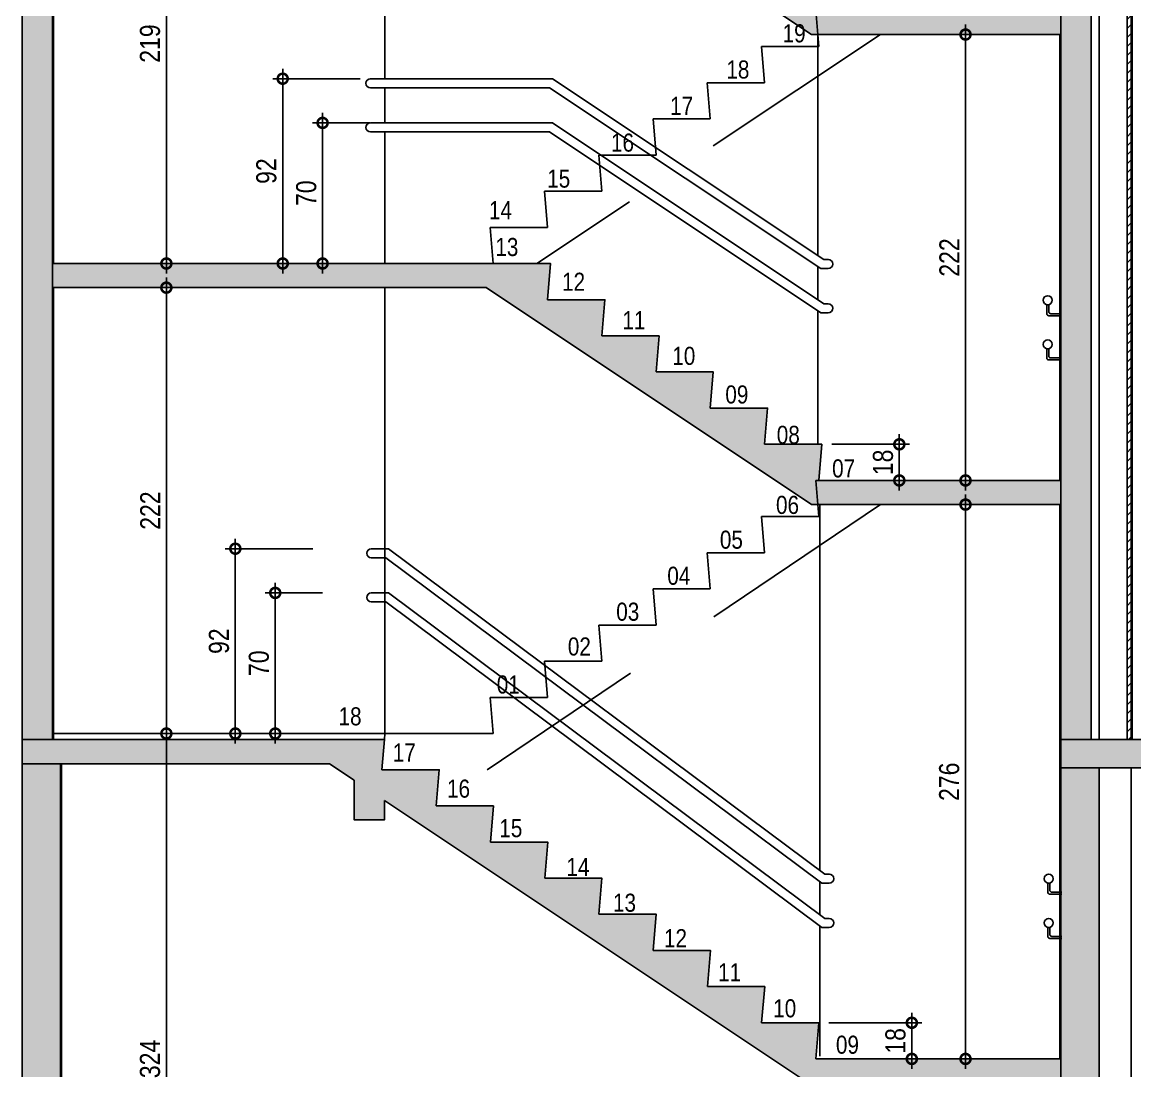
# Model space of a CAD drawing. Header units: metres. Extents: x -9138 to -7768, y 20 to 184.
# Drawn here: x -9022.01 to -9016.48, y 32.69 to 37.91 of the extents above; entities that cross this region are included whole.
import ezdxf
from ezdxf.enums import TextEntityAlignment as Align

# ---------------------------------------------------------------- set-up
doc = ezdxf.new("R2010")
doc.units = ezdxf.units.M
doc.linetypes.add('CTE ELEV$0$DASHEDX2', pattern=[1.5, 1, -0.5])
for name, color, linetype in [('ARQ-DIM EMBASAM', 2, 'Continuous'), ('CTE ELEV$0$ARQ-ALV ACAB', 4, 'Continuous'), ('CTE ELEV$0$ARQ-ALV OSSO', 5, 'Continuous'), ('CTE ELEV$0$ARQ-AUX1', 1, 'Continuous'), ('CTE ELEV$0$ARQ-CAX', 1, 'Continuous'), ('CTE ELEV$0$ARQ-DIM', 2, 'Continuous'), ('CTE ELEV$0$ARQ-ENCH', 1, 'Continuous'), ('CTE ELEV$0$ARQ-EST', 2, 'Continuous'), ('CTE ELEV$0$ARQ-PRJ', 7, 'CTE ELEV$0$DASHEDX2'), ('CTE ELEV$0$ARQ-TXT', 2, 'Continuous'), ('CTE ELEV$0$ES-CORTE', 2, 'Continuous')]:
    doc.layers.add(name, color=color, linetype=linetype)
doc.styles.add('CTE ELEV$0$Adesa', font='ARIALN.TTF')
doc.styles.add('CTE ELEV$0$M50', font='ARIALN.TTF', dxfattribs={"height": 0.15})
doc.dimstyles.new('CTE ELEV$0$ADESA 1-0050', dxfattribs={"dimtxt": 0.1, "dimasz": 0.1, "dimexe": 0.05, "dimexo": 0.05, "dimgap": 0.03, "dimtad": 1, "dimdec": 1, "dimlfac": 100, "dimzin": 12, "dimtxsty": 'CTE ELEV$0$Adesa', "dimblk": 'CTE ELEV$0$_DotSmall', "dimcen": 1, "dimdle": 0.05, "dimclrd": 1, "dimclre": 1, "dimclrt": 256, "dimazin": 3, "dimtm": 1e-09, "dimtfac": 1, "dimtdec": 1, "dimtmove": 1, "dimatfit": 0, "dimldrblk": 'CTE ELEV$0$_DotSmall', "dimfxl": 0.8, "dimtvp": 2, "dimtolj": 1, "dimtzin": 0, "dimarcsym": 0})
pattern_1 = [(45, (5.830443, 0), (-0.02245064, 0.02245064), [])]

# ---------------------------------------------------------------- blocks, each defined once
blk = doc.blocks.new('CTE ELEV$0$CT AA 4 ANDAR')
h = blk.add_hatch(color=8)
h.dxf.hatch_style = 1
h.paths.add_polyline_path([(5.1647, 4.18), (4.9747, 4.18), (4.9747, 0.54), (5.1647, 0.54)])
at = {"layer": 'CTE ELEV$0$ARQ-DIM'}
h = blk.add_hatch(color=8, dxfattribs=at)
h.dxf.hatch_style = 1
h.paths.add_polyline_path([(1.6075, 4.0174), (1.4575, 4.1174), (1.4575, 3.92), (1.6075, 3.92)], flags=17)
h.paths.add_polyline_path([(3.755, 2.73), (3.5386, 2.73), (3.7186, 2.61), (3.755, 2.61)])
h.paths.add_polyline_path([(4.9747, 2.73), (3.755, 2.73), (3.755, 2.61), (4.9747, 2.61)])
h.paths.add_polyline_path([(1.6075, 4.32), (1.2981, 4.32), (-0.1953, 4.32), (-0.1953, 4.2), (1.3336, 4.2), (1.3786, 4.17), (1.595, 4.17)])
h.paths.add_polyline_path([(1.88, 4.17), (1.3786, 4.17), (3.5386, 2.73), (3.755, 2.73), (3.77, 2.91), (3.485, 2.91), (3.5, 3.09), (3.215, 3.09), (3.23, 3.27), (2.945, 3.27), (2.96, 3.45), (2.675, 3.45), (2.69, 3.63), (2.405, 3.63), (2.42, 3.81), (2.135, 3.81), (2.15, 3.99), (1.865, 3.99)])
h.paths.add_polyline_path([(3.5764, 2.5472), (3.737, 2.5472), (3.737, 2.6851), (3.5764, 2.6851)], flags=9)
h = blk.add_hatch(color=8, dxfattribs=at)
h.dxf.hatch_style = 1
h.paths.add_polyline_path([(10.0092, 4.18), (9.8193, 4.18), (9.8193, 3.72), (10.0092, 3.72)], flags=17)
h.paths.add_polyline_path([(15.3793, 4.12), (17.438, 4.12), (17.438, 4.18), (20.6393, 4.18), (26.1646, 4.18), (26.1894, 4.18), (26.1894, 0.54), (26.3793, 0.54), (26.3793, 4.32), (17.2979, 4.32), (17.2979, 4.26), (15.4545, 4.26), (15.4545, 4.32), (4.9747, 4.32), (4.9747, 4.18), (15.1893, 4.18), (15.1893, 3.72), (15.3793, 3.72)])
h = blk.add_hatch(color=8, dxfattribs=at)
h.dxf.hatch_style = 1
h.paths.add_polyline_path([(-0.0053, 4.2), (-0.1953, 4.2), (-0.1953, 0.54), (-0.1953, -2.34), (-0.0053, -2.34), (-0.0053, 1.08)])
at = {"layer": 'CTE ELEV$0$ARQ-ALV ACAB'}
for p, q in [((4.9697, 2.73, 0), (4.9697, 4.32, 0)), ((-0.0003, 1.0591, 0), (-0.0003, 4.2, 0))]:
    blk.add_line(p, q, dxfattribs=at)
at = {"layer": 'CTE ELEV$0$ARQ-ALV ACAB', "elevation": -0.0001}
blk.add_lwpolyline([(1.6075, 4.32), (1.61, 4.35), (1.5945, 4.35)], dxfattribs=at)
at = {"layer": 'CTE ELEV$0$ARQ-AUX1'}
for p, q in [((3.7748, 5.49, -0.0002), (3.7748, 3.6679, 0)), ((1.628, 5.27, -0.0001), (1.5406, 5.27, -0.0001)), ((3.7987, 3.65, 0), (1.628, 5.27, -0.0001)), ((1.6144, 5.225, -0.0001), (1.542, 5.225, -0.0001)), ((3.7851, 3.605, 0), (1.6144, 5.225, -0.0001)), ((1.628, 5.05, -0.0001), (1.542, 5.05, -0.0001)), ((3.7987, 3.43, 0), (1.628, 5.05, -0.0001)), ((1.6144, 5.005, -0.0001), (1.542, 5.005, -0.0001)), ((3.7851, 3.385, 0), (1.6144, 5.005, -0.0001)), ((5.3241, 0.54, 0), (5.3245, 4.18, 0)), ((3.7748, 3.6119, 0), (3.7748, 3.446, 0)), ((3.7851, 3.605, 0), (3.8212, 3.605, 0)), ((3.7987, 3.65, 0), (3.8227, 3.65, 0)), ((3.7748, 3.3927, 0), (3.7748, 2.7431, 0)), ((3.7851, 3.385, 0), (3.8212, 3.385, 0)), ((3.7987, 3.43, 0), (3.8212, 3.43, 0))]:
    blk.add_line(p, q, dxfattribs=at)
at = {"layer": 'CTE ELEV$0$ARQ-AUX1', "elevation": 0}
for points in [[(4.9092, 3.605), (4.9092, 3.56, 0.414214), (4.9192, 3.55), (4.9797, 3.55)], [(4.9192, 3.605), (4.9192, 3.57, 0.414214), (4.9292, 3.56), (4.9797, 3.56)], [(4.9092, 3.385), (4.9092, 3.34, 0.414214), (4.9192, 3.33), (4.9797, 3.33)], [(4.9192, 3.385), (4.9192, 3.35, 0.414214), (4.9292, 3.34), (4.9797, 3.34)]]:
    blk.add_lwpolyline(points, format="xyb", dxfattribs=at)
at = {"layer": 'CTE ELEV$0$ARQ-AUX1'}
for centre in [(4.9142, 3.6275, 0), (4.9142, 3.4075, 0)]:
    blk.add_circle(centre, 0.0225, dxfattribs=at)
for centre, start, end in [((1.542, 5.2475, -0.0001), 90, 270), ((1.542, 5.0275, -0.0001), 90, 270), ((3.8212, 3.6275, 0), 270, 90), ((3.8212, 3.4075, 0), 270, 90)]:
    blk.add_arc(centre, 0.0225, start, end, dxfattribs=at)
at = {"layer": 'CTE ELEV$0$ARQ-DIM'}
for points in [[(1.4575, 4.1174), (1.3336, 4.2)], [(3.7186, 2.61), (1.6075, 4.0174)]]:
    blk.add_lwpolyline(points, dxfattribs=at)
at = {"layer": 'CTE ELEV$0$ARQ-DIM', "elevation": 0}
blk.add_lwpolyline([(1.4575, 4.1174), (1.4575, 3.92), (1.6075, 3.92), (1.6075, 4.0174)], dxfattribs=at)
at = {"layer": 'CTE ELEV$0$ARQ-EST', "elevation": 0}
for points in [[(1.6075, 4.32), (1.2981, 4.32)], [(1.595, 4.17), (1.6075, 4.32)], [(1.865, 3.99), (1.88, 4.17), (1.595, 4.17)], [(2.135, 3.81), (2.15, 3.99), (1.865, 3.99)], [(2.405, 3.63), (2.42, 3.81), (2.135, 3.81)], [(2.675, 3.45), (2.69, 3.63), (2.405, 3.63)], [(2.945, 3.27), (2.96, 3.45), (2.675, 3.45)], [(3.215, 3.09), (3.23, 3.27), (2.945, 3.27)], [(3.485, 2.91), (3.5, 3.09), (3.215, 3.09)], [(3.755, 2.73), (3.77, 2.91), (3.485, 2.91)], [(3.755, 2.73), (4.9747, 2.73)]]:
    blk.add_lwpolyline(points, dxfattribs=at)
at = {"layer": 'CTE ELEV$0$ES-CORTE'}
for p, q in [((1.6075, 4.32, 0), (-0.1953, 4.32, 0)), ((-0.1953, 0.54, 0), (-0.1953, 4.32, 0)), ((4.9747, 0.54, 0), (4.9747, 4.32, 0)), ((15.4545, 4.32, 0), (4.9747, 4.32, 0)), ((-0.1953, 4.2, 0), (1.3336, 4.2, 0)), ((-0.0053, 0.9191, 0), (-0.0053, 4.2, 0)), ((15.1893, 4.18, 0), (4.9747, 4.18, 0)), ((5.1647, 0.54, 0), (5.1647, 4.18, 0))]:
    blk.add_line(p, q, dxfattribs=at)
at = {"layer": 'CTE ELEV$0$ARQ-TXT', "style": 'CTE ELEV$0$M50'}
for s, p in [('18', (1.4362, 4.4358, 0.0001)), ('17', (1.7062, 4.2558, 0.0001)), ('16', (1.9762, 4.0758, 0.0001)), ('15', (2.2364, 3.8785, 0)), ('14', (2.5706, 3.6861, -0.0001)), ('13', (2.8022, 3.5079, 0)), ('12', (3.056, 3.332, -0.0002)), ('11', (3.3254, 3.1616, -0.0002)), ('10', (3.5996, 2.9822, -0.0002)), ('09', (3.912, 2.8009, 0))]:
    blk.add_text(s, height=0.09, dxfattribs=at).set_placement(p, align=Align.MIDDLE)
blk = doc.blocks.new('CTE ELEV$0$CT AA PUC')
h = blk.add_hatch(color=8)
h.dxf.hatch_style = 1
h.paths.add_polyline_path([(10.0548, 4.56), (9.6448, 4.56), (9.6448, 2.98), (10.0548, 2.98)])
h.paths.add_polyline_path([(26.3999, 4.56), (26.2097, 4.56), (26.2097, 0), (26.3999, 0)])
h.paths.add_polyline_path([(26.3999, 4.68), (4.9952, 4.68), (4.9952, 4.56), (26.3999, 4.56)])
h.paths.add_polyline_path([(22.4635, 4.56), (22.1135, 4.56), (22.1135, 2.98), (22.4635, 2.98)])
h.paths.add_polyline_path([(20.5786, 4.56), (19.9786, 4.56), (19.9786, 2.98), (20.5786, 2.98)])
h.paths.add_polyline_path([(17.3185, 4.56), (16.7185, 4.56), (16.7185, 2.98), (17.3185, 2.98)])
h.paths.add_polyline_path([(15.4751, 4.56), (15.0748, 4.56), (15.0748, 2.98), (15.4751, 2.98)])
h.paths.add_polyline_path([(13.6735, 4.56), (13.3235, 4.56), (13.3235, 2.98), (13.6735, 2.98)])
h.paths.add_polyline_path([(11.0636, 4.56), (10.7136, 4.56), (10.7136, 2.98), (11.0636, 2.98)])
h.paths.add_polyline_path([(7.8952, 4.56), (7.5452, 4.56), (7.5452, 2.98), (7.8952, 2.98)])
h.paths.add_polyline_path([(5.1452, 4.56), (4.9952, 4.56), (4.9952, 0), (5.1452, 0)])
at = {"layer": 'CTE ELEV$0$ARQ-AUX1'}
h = blk.add_hatch(color=8, dxfattribs=at)
h.dxf.hatch_style = 1
h.paths.add_polyline_path([(4.9952, 3.51), (4.9952, 3.63), (3.79, 3.63), (3.775, 3.63), (3.785, 3.51)])
h.paths.add_polyline_path([(3.7536, 3.51), (3.785, 3.51), (3.775, 3.63), (3.79, 3.63), (3.805, 3.81), (3.52, 3.81), (3.535, 3.99), (3.25, 3.99), (3.265, 4.17), (2.98, 4.17), (2.995, 4.35), (2.71, 4.35), (2.725, 4.53), (2.44, 4.53), (2.4525, 4.68), (-0.0248, 4.68), (-0.1748, 4.68), (-0.1748, 0), (-0.0248, 0), (-0.0248, 4.56), (2.1786, 4.56)])
h.paths.add_polyline_path([(3.5869, 3.4472), (3.7475, 3.4472), (3.7475, 3.5851), (3.5869, 3.5851)], flags=25)
h = blk.add_hatch(color=8, dxfattribs=at)
h.dxf.hatch_style = 1
h.paths.add_polyline_path([(3.7536, 1.17), (3.785, 1.17), (3.775, 1.29), (3.79, 1.29), (3.805, 1.47), (3.52, 1.47), (3.535, 1.65), (3.25, 1.65), (3.265, 1.83), (2.98, 1.83), (2.995, 2.01), (2.71, 2.01), (2.725, 2.19), (2.44, 2.19), (2.455, 2.37), (-0.0248, 2.37), (-0.0248, 2.25), (2.1336, 2.25)])
h.paths.add_polyline_path([(4.9952, 1.17), (4.9952, 1.29), (3.79, 1.29), (3.775, 1.29), (3.785, 1.17)])
h = blk.add_hatch(color=8, dxfattribs=at)
h.dxf.hatch_style = 1
h.paths.add_polyline_path([(3.7536, 1.17), (3.785, 1.17), (3.775, 1.29), (3.79, 1.29), (3.805, 1.47), (3.52, 1.47), (3.535, 1.65), (3.25, 1.65), (3.265, 1.83), (2.98, 1.83), (2.995, 2.01), (2.71, 2.01), (2.725, 2.19), (2.44, 2.19), (2.455, 2.37), (-0.0248, 2.37), (-0.0248, 2.25), (2.1336, 2.25)])
h.paths.add_polyline_path([(4.9952, 1.17), (4.9952, 1.29), (3.79, 1.29), (3.775, 1.29), (3.785, 1.17)])
at = {"layer": 'CTE ELEV$0$ARQ-ENCH'}
h = blk.add_hatch(dxfattribs=at)
h.set_pattern_fill('ANSI31', color=256, scale=0.01)
h.set_pattern_definition(pattern_1)
h.paths.add_polyline_path([(5.3252, 4.56), (5.3452, 4.56), (5.3452, 0), (5.3252, 0)])
h = blk.add_hatch(dxfattribs=at)
h.set_pattern_fill('ANSI31', color=256, scale=0.01)
h.set_pattern_definition(pattern_1)
h.paths.add_polyline_path([(5.3252, 4.56), (5.3452, 4.56), (5.3452, 0), (5.3252, 0)])
at = {"layer": 'CTE ELEV$0$ARQ-ALV ACAB'}
for p, q in [((-0.0198, 2.37, 0), (-0.0198, 4.56, 0)), ((-0.0198, 2.37, 0), (-0.0198, 4.56, 0)), ((-0.0198, 2.37, 0), (-0.0198, 4.56, 0)), ((-0.0198, 2.37, 0), (-0.0198, 4.56, 0)), ((5.3502, 0, 0), (5.3502, 4.56, 0)), ((5.3502, 0, 0), (5.3502, 4.56, 0)), ((4.9902, 1.29, 0), (4.9902, 3.51, 0)), ((4.9902, 1.29, 0), (4.9902, 3.51, 0)), ((4.9902, 1.29, 0), (4.9902, 3.51, 0)), ((4.9902, 1.29, 0), (4.9902, 3.51, 0)), ((-0.0198, 0, 0), (-0.0198, 2.25, 0)), ((-0.0198, 0, 0), (-0.0198, 2.25, 0)), ((-0.0198, 0, 0), (-0.0198, 2.25, 0)), ((-0.0198, 0, 0), (-0.0198, 2.25, 0)), ((4.9902, 0, 0), (4.9902, 1.17, 0)), ((4.9902, 0, 0), (4.9902, 1.17, 0)), ((4.9902, 0, 0), (4.9902, 1.17, 0)), ((4.9902, 0, 0), (4.9902, 1.17, 0)), ((-0.0198, 0.03, 0), (1.63, 0.03, 0)), ((-0.0198, 0.03, 0), (1.63, 0.03, 0)), ((-0.0198, 0.03, 0), (1.63, 0.03, 0)), ((-0.0198, 0.03, 0), (1.63, 0.03, 0))]:
    blk.add_line(p, q, dxfattribs=at)
at = {"layer": 'CTE ELEV$0$ARQ-ALV OSSO'}
blk.add_line((5.3252, 0, 0), (5.3252, 4.56, 0), dxfattribs=at)
blk.add_line((5.3252, 0, 0), (5.3252, 4.56, 0), dxfattribs=at)
at = {"layer": 'CTE ELEV$0$ARQ-AUX1'}
for p, q in [((1.63, 4.56, 0), (1.63, 3.29, 0)), ((1.63, 4.56, 0), (1.63, 3.29, 0)), ((3.785, 3.51, 0), (3.785, 2.4095, 0)), ((3.785, 3.51, 0), (3.785, 2.4095, 0)), ((2.4639, 3.29, 0), (1.5571, 3.29, 0)), ((2.4639, 3.29, 0), (1.5571, 3.29, 0)), ((3.8143, 2.39, 0), (2.4639, 3.29, 0)), ((3.8143, 2.39, 0), (2.4639, 3.29, 0)), ((2.4503, 3.245, 0), (1.5585, 3.245, 0)), ((2.4503, 3.245, 0), (1.5585, 3.245, 0)), ((1.63, 3.245, 0), (1.63, 3.07, 0)), ((1.63, 3.245, 0), (1.63, 3.07, 0)), ((3.8006, 2.345, 0), (2.4503, 3.245, 0)), ((3.8006, 2.345, 0), (2.4503, 3.245, 0)), ((2.4639, 3.07, 0), (1.5585, 3.07, 0)), ((2.4639, 3.07, 0), (1.5585, 3.07, 0)), ((3.8143, 2.17, 0), (2.4639, 3.07, 0)), ((3.8143, 2.17, 0), (2.4639, 3.07, 0)), ((2.4503, 3.025, 0), (1.5585, 3.025, 0)), ((2.4503, 3.025, 0), (1.5585, 3.025, 0)), ((1.63, 3.025, 0), (1.63, 2.37, 0)), ((1.63, 3.025, 0), (1.63, 2.37, 0)), ((3.8006, 2.125, 0), (2.4503, 3.025, 0)), ((3.8006, 2.125, 0), (2.4503, 3.025, 0)), ((3.8143, 2.39, 0), (3.8383, 2.39, 0)), ((3.8143, 2.39, 0), (3.8383, 2.39, 0)), ((3.785, 2.3554, 0), (3.785, 2.1895, 0)), ((3.785, 2.3554, 0), (3.785, 2.1895, 0)), ((3.8006, 2.345, 0), (3.8368, 2.345, 0)), ((3.8006, 2.345, 0), (3.8368, 2.345, 0)), ((1.63, 2.25, 0), (1.63, 0.03, 0)), ((1.63, 2.25, 0), (1.63, 0.03, 0)), ((3.8143, 2.17, 0), (3.8368, 2.17, 0)), ((3.8143, 2.17, 0), (3.8368, 2.17, 0)), ((3.785, 2.1354, 0), (3.785, 1.47, 0)), ((3.785, 2.1354, 0), (3.785, 1.47, 0)), ((3.8006, 2.125, 0), (3.8368, 2.125, 0)), ((3.8006, 2.125, 0), (3.8368, 2.125, 0))]:
    blk.add_line(p, q, dxfattribs=at)
at = {"layer": 'CTE ELEV$0$ARQ-AUX1', "elevation": 0}
for points in [[(4.9247, 2.165), (4.9247, 2.12, 0.414214), (4.9347, 2.11), (4.9952, 2.11)], [(4.9247, 2.165), (4.9247, 2.12, 0.414214), (4.9347, 2.11), (4.9952, 2.11)], [(4.9347, 2.165), (4.9347, 2.13, 0.414214), (4.9447, 2.12), (4.9952, 2.12)], [(4.9347, 2.165), (4.9347, 2.13, 0.414214), (4.9447, 2.12), (4.9952, 2.12)], [(4.9247, 1.945), (4.9247, 1.9, 0.414214), (4.9347, 1.89), (4.9952, 1.89)], [(4.9247, 1.945), (4.9247, 1.9, 0.414214), (4.9347, 1.89), (4.9952, 1.89)], [(4.9347, 1.945), (4.9347, 1.91, 0.414214), (4.9447, 1.9), (4.9952, 1.9)], [(4.9347, 1.945), (4.9347, 1.91, 0.414214), (4.9447, 1.9), (4.9952, 1.9)]]:
    blk.add_lwpolyline(points, format="xyb", dxfattribs=at)
at = {"layer": 'CTE ELEV$0$ARQ-AUX1'}
for centre in [(4.9297, 2.1875, 0), (4.9297, 2.1875, 0), (4.9297, 1.9675, 0), (4.9297, 1.9675, 0)]:
    blk.add_circle(centre, 0.0225, dxfattribs=at)
for centre, start, end in [((1.5585, 3.2675, 0), 90, 270), ((1.5585, 3.2675, 0), 90, 270), ((1.5585, 3.0475, 0), 90, 270), ((1.5585, 3.0475, 0), 90, 270), ((3.8368, 2.3675, 0), 270, 90), ((3.8368, 2.3675, 0), 270, 90), ((3.8368, 2.1475, 0), 270, 90), ((3.8368, 2.1475, 0), 270, 90)]:
    blk.add_arc(centre, 0.0225, start, end, dxfattribs=at)
at = {"layer": 'CTE ELEV$0$ARQ-ENCH'}
blk.add_line((5.3452, 0, 0), (5.3452, 4.56, 0), dxfattribs=at)
blk.add_line((5.3452, 0, 0), (5.3452, 4.56, 0), dxfattribs=at)
at = {"layer": 'CTE ELEV$0$ARQ-ENCH', "elevation": 0}
blk.add_lwpolyline([(5.3252, 4.56), (5.3452, 4.56), (5.3452, 0), (5.3252, 0)], close=True, dxfattribs=at)
blk.add_lwpolyline([(5.3252, 4.56), (5.3452, 4.56), (5.3452, 0), (5.3252, 0)], close=True, dxfattribs=at)
at = {"layer": 'CTE ELEV$0$ARQ-EST', "elevation": 0}
for points in [[(2.1786, 4.56), (3.7536, 3.51), (4.9952, 3.51)], [(2.1786, 4.56), (3.7536, 3.51), (4.9952, 3.51)], [(2.44, 2.19), (2.455, 2.37), (-0.0248, 2.37)], [(2.44, 2.19), (2.455, 2.37), (-0.0248, 2.37)], [(-0.0248, 2.25), (2.1336, 2.25), (3.7536, 1.17), (4.9952, 1.17)], [(-0.0248, 2.25), (2.1336, 2.25), (3.7536, 1.17), (4.9952, 1.17)], [(2.71, 2.01), (2.725, 2.19), (2.44, 2.19)], [(2.71, 2.01), (2.725, 2.19), (2.44, 2.19)], [(2.98, 1.83), (2.995, 2.01), (2.71, 2.01)], [(2.98, 1.83), (2.995, 2.01), (2.71, 2.01)], [(3.25, 1.65), (3.265, 1.83), (2.98, 1.83)], [(3.25, 1.65), (3.265, 1.83), (2.98, 1.83)], [(3.52, 1.47), (3.535, 1.65), (3.25, 1.65)], [(3.52, 1.47), (3.535, 1.65), (3.25, 1.65)], [(3.79, 1.29), (3.805, 1.47), (3.52, 1.47)], [(3.79, 1.29), (3.805, 1.47), (3.52, 1.47)], [(3.79, 1.29), (4.9952, 1.29)], [(3.79, 1.29), (4.9952, 1.29)]]:
    blk.add_lwpolyline(points, dxfattribs=at)
at = {"layer": 'CTE ELEV$0$ARQ-PRJ', "elevation": 0}
for points in [[(3.79, 3.45), (3.775, 3.63), (4.06, 3.63)], [(3.79, 3.45), (3.775, 3.63), (4.06, 3.63)], [(4.0963, 3.51), (2.3863, 2.37)], [(4.0963, 3.51), (2.3863, 2.37)], [(3.52, 3.27), (3.505, 3.45), (3.79, 3.45)], [(3.52, 3.27), (3.505, 3.45), (3.79, 3.45)], [(3.25, 3.09), (3.235, 3.27), (3.52, 3.27)], [(3.25, 3.09), (3.235, 3.27), (3.52, 3.27)], [(2.98, 2.91), (2.965, 3.09), (3.25, 3.09)], [(2.98, 2.91), (2.965, 3.09), (3.25, 3.09)], [(2.71, 2.73), (2.695, 2.91), (2.98, 2.91)], [(2.71, 2.73), (2.695, 2.91), (2.98, 2.91)], [(2.44, 2.55), (2.425, 2.73), (2.71, 2.73)], [(2.44, 2.55), (2.425, 2.73), (2.71, 2.73)], [(2.17, 2.37), (2.155, 2.55), (2.44, 2.55)], [(2.17, 2.37), (2.155, 2.55), (2.44, 2.55)], [(3.79, 1.11), (3.775, 1.29), (4.06, 1.29)], [(3.79, 1.11), (3.775, 1.29), (4.06, 1.29)], [(4.0963, 1.17), (2.1385, -0.15)], [(4.0963, 1.17), (2.1385, -0.15)], [(3.52, 0.93), (3.505, 1.11), (3.79, 1.11)], [(3.52, 0.93), (3.505, 1.11), (3.79, 1.11)], [(3.25, 0.75), (3.235, 0.93), (3.52, 0.93)], [(3.25, 0.75), (3.235, 0.93), (3.52, 0.93)], [(2.98, 0.57), (2.965, 0.75), (3.25, 0.75)], [(2.98, 0.57), (2.965, 0.75), (3.25, 0.75)], [(2.71, 0.39), (2.695, 0.57), (2.98, 0.57)], [(2.71, 0.39), (2.695, 0.57), (2.98, 0.57)], [(2.44, 0.21), (2.425, 0.39), (2.71, 0.39)], [(2.44, 0.21), (2.425, 0.39), (2.71, 0.39)], [(2.17, 0.03), (2.155, 0.21), (2.44, 0.21)], [(2.17, 0.03), (2.155, 0.21), (2.44, 0.21)], [(1.63, 0.03), (2.17, 0.03)], [(1.63, 0.03), (2.17, 0.03)]]:
    blk.add_lwpolyline(points, dxfattribs=at)
at = {"layer": 'CTE ELEV$0$ES-CORTE'}
for p, q in [((-0.1748, 0, 0), (-0.1748, 4.68, 0)), ((-0.1748, 0, 0), (-0.1748, 4.68, 0)), ((-0.1748, 0, 0), (-0.1748, 4.68, 0)), ((-0.1748, 0, 0), (-0.1748, 4.68, 0)), ((-0.0248, 0, 0), (-0.0248, 4.56, 0)), ((-0.0248, 0, 0), (-0.0248, 4.56, 0)), ((-0.0248, 0, 0), (-0.0248, 4.56, 0)), ((-0.0248, 0, 0), (-0.0248, 4.56, 0)), ((4.9952, 0, 0), (4.9952, 4.56, 0)), ((4.9952, 0, 0), (4.9952, 4.56, 0)), ((4.9952, 0, 0), (4.9952, 4.56, 0)), ((4.9952, 0, 0), (4.9952, 4.56, 0)), ((5.1452, 0, 0), (5.1452, 4.56, 0)), ((5.1852, 0, 0), (5.1852, 4.56, 0)), ((1.6259, 0, 0), (-0.1748, 0, 0)), ((1.6259, 0, 0), (-0.1748, 0, 0)), ((-0.1748, 0, 0), (1.6259, 0, 0)), ((-0.1748, 0, 0), (1.6259, 0, 0)), ((4.9902, 0, 0), (15.4751, 0, 0)), ((4.9902, 0, 0), (15.4751, 0, 0))]:
    blk.add_line(p, q, dxfattribs=at)
at = {"layer": 'CTE ELEV$0$ARQ-TXT', "style": 'CTE ELEV$0$M50'}
for s, p in [('19', (3.6672, 3.5161, 0)), ('19', (3.6672, 3.5161, 0)), ('18', (3.3872, 3.3361, 0)), ('18', (3.3872, 3.3361, 0)), ('17', (3.1072, 3.1551, 0)), ('17', (3.1072, 3.1551, 0)), ('16', (2.8129, 2.9721, 0)), ('16', (2.8129, 2.9721, 0)), ('15', (2.4954, 2.7922, 0)), ('15', (2.4954, 2.7922, 0)), ('14', (2.2055, 2.6357, 0)), ('14', (2.2055, 2.6357, 0)), ('13', (2.2373, 2.4524, 0)), ('13', (2.2373, 2.4524, 0)), ('12', (2.5694, 2.2799, 0)), ('12', (2.5694, 2.2799, 0)), ('11', (2.8697, 2.0879, 0)), ('11', (2.8697, 2.0879, 0)), ('10', (3.1181, 1.9104, 0)), ('10', (3.1181, 1.9104, 0)), ('09', (3.3821, 1.7182, 0)), ('09', (3.3821, 1.7182, 0)), ('08', (3.6381, 1.5172, 0)), ('08', (3.6381, 1.5172, 0)), ('07', (3.9137, 1.3501, 0)), ('07', (3.9137, 1.3501, 0)), ('06', (3.6343, 1.1684, 0)), ('06', (3.6343, 1.1684, 0)), ('05', (3.3549, 0.9953, 0)), ('05', (3.3549, 0.9953, 0)), ('04', (3.0933, 0.8156, 0)), ('04', (3.0933, 0.8156, 0)), ('03', (2.8391, 0.6367, 0)), ('03', (2.8391, 0.6367, 0)), ('02', (2.5982, 0.4636, 0)), ('02', (2.5982, 0.4636, 0)), ('01', (2.2444, 0.2744, 0)), ('01', (2.2444, 0.2744, 0))]:
    blk.add_text(s, height=0.09, dxfattribs=at).set_placement(p, align=Align.MIDDLE)
blk = doc.blocks.new('CTE ELEV$0$_DotSmall')
at = {"color": 0, "linetype": 'ByBlock', "const_width": 0.5}
blk.add_lwpolyline([(-0.0625, 0, 1), (0.0625, 0, 1)], format="xyb", close=True, dxfattribs=at)
blk = doc.blocks.new('*D241')
at = {"layer": 'CTE ELEV$0$ES-CORTE', "color": 1, "lineweight": -2, "transparency": 16777216}
for p, q in [((-9017.5866, 32.98), (-9017.5866, 32.7)), ((-9017.999, 32.93), (-9017.5366, 32.93)), ((-9017.999, 32.75), (-9017.5366, 32.75))]:
    blk.add_line(p, q, dxfattribs=at)
at = {"layer": 'Defpoints', "color": 0, "transparency": 16777216}
for p in [(-9018.049, 32.93, 0), (-9018.049, 32.75, 0), (-9017.5866, 32.75)]:
    blk.add_point(p, dxfattribs=at)
at = {"layer": 'CTE ELEV$0$ES-CORTE', "color": 1, "lineweight": -2, "transparency": 16777216, "xscale": 0.1, "yscale": 0.1, "zscale": 0.1}
for p, rotation in [((-9017.5866, 32.93), 90), ((-9017.5866, 32.75), 270)]:
    blk.add_blockref('CTE ELEV$0$_DotSmall', p, dxfattribs=dict(at, rotation=rotation))
at = {"layer": 'CTE ELEV$0$ES-CORTE', "transparency": 16777216, "insert": (-9017.6676, 32.84), "char_height": 0.1, "attachment_point": 5, "rotation": 90, "style": 'CTE ELEV$0$Adesa'}
blk.add_mtext('\\A1;18', dxfattribs=at)
blk = doc.blocks.new('*D242')
at = {"layer": 'CTE ELEV$0$ES-CORTE', "color": 1, "lineweight": -2, "transparency": 16777216}
for p, q in [((-9017.6488, 35.86), (-9017.6488, 35.58)), ((-9017.9846, 35.81), (-9017.5988, 35.81)), ((-9017.9846, 35.63), (-9017.5988, 35.63))]:
    blk.add_line(p, q, dxfattribs=at)
at = {"layer": 'Defpoints', "color": 0, "transparency": 16777216}
for p in [(-9018.0346, 35.81, 0), (-9018.0346, 35.63, 0), (-9017.6488, 35.63)]:
    blk.add_point(p, dxfattribs=at)
at = {"layer": 'CTE ELEV$0$ES-CORTE', "color": 1, "lineweight": -2, "transparency": 16777216, "xscale": 0.1, "yscale": 0.1, "zscale": 0.1}
for p, rotation in [((-9017.6488, 35.81), 90), ((-9017.6488, 35.63), 270)]:
    blk.add_blockref('CTE ELEV$0$_DotSmall', p, dxfattribs=dict(at, rotation=rotation))
at = {"layer": 'CTE ELEV$0$ES-CORTE', "transparency": 16777216, "insert": (-9017.7298, 35.72), "char_height": 0.1, "attachment_point": 5, "rotation": 90, "style": 'CTE ELEV$0$Adesa'}
blk.add_mtext('\\A1;18', dxfattribs=at)
blk = doc.blocks.new('*D252')
at = {"layer": 'CTE ELEV$0$ES-CORTE', "color": 1, "lineweight": -2, "transparency": 16777216}
for p, q in [((-9020.5193, 37.4601), (-9020.5193, 36.6601)), ((-9020.2838, 37.4101), (-9020.5693, 37.4101)), ((-9020.2838, 36.7101), (-9020.5693, 36.7101))]:
    blk.add_line(p, q, dxfattribs=at)
at = {"layer": 'Defpoints', "color": 0, "transparency": 16777216}
for p in [(-9020.2338, 37.4101, 0), (-9020.5193, 36.7101), (-9020.2338, 36.7101, 0)]:
    blk.add_point(p, dxfattribs=at)
at = {"layer": 'CTE ELEV$0$ES-CORTE', "color": 1, "lineweight": -2, "transparency": 16777216, "xscale": 0.1, "yscale": 0.1, "zscale": 0.1}
for p, rotation in [((-9020.5193, 37.4101), 90), ((-9020.5193, 36.7101), 270)]:
    blk.add_blockref('CTE ELEV$0$_DotSmall', p, dxfattribs=dict(at, rotation=rotation))
at = {"layer": 'CTE ELEV$0$ES-CORTE', "transparency": 16777216, "insert": (-9020.6004, 37.0601), "char_height": 0.1, "attachment_point": 5, "rotation": 90, "style": 'CTE ELEV$0$Adesa'}
blk.add_mtext('\\A1;70', dxfattribs=at)
blk = doc.blocks.new('*D253')
at = {"layer": 'CTE ELEV$0$ES-CORTE', "color": 1, "lineweight": -2, "transparency": 16777216}
for p, q in [((-9020.7179, 37.6801), (-9020.7179, 36.6601)), ((-9020.3316, 37.6301), (-9020.7679, 37.6301)), ((-9020.3338, 36.7101), (-9020.7679, 36.7101))]:
    blk.add_line(p, q, dxfattribs=at)
at = {"layer": 'Defpoints', "color": 0, "transparency": 16777216}
for p in [(-9020.2816, 37.6301, 0), (-9020.7179, 36.7101), (-9020.2838, 36.7101)]:
    blk.add_point(p, dxfattribs=at)
at = {"layer": 'CTE ELEV$0$ES-CORTE', "color": 1, "lineweight": -2, "transparency": 16777216, "xscale": 0.1, "yscale": 0.1, "zscale": 0.1}
for p, rotation in [((-9020.7179, 37.6301), 90), ((-9020.7179, 36.7101), 270)]:
    blk.add_blockref('CTE ELEV$0$_DotSmall', p, dxfattribs=dict(at, rotation=rotation))
at = {"layer": 'CTE ELEV$0$ES-CORTE', "transparency": 16777216, "insert": (-9020.799, 37.1701), "char_height": 0.1, "attachment_point": 5, "rotation": 90, "style": 'CTE ELEV$0$Adesa'}
blk.add_mtext('\\A1;92', dxfattribs=at)
blk = doc.blocks.new('*D274')
at = {"layer": 'CTE ELEV$0$ARQ-DIM', "color": 1, "lineweight": -2, "transparency": 16777216}
for p, q in [((-9021.2971, 31.08), (-9021.2971, 34.42)), ((-9020.9367, 34.37), (-9021.3471, 34.37)), ((-9020.9367, 31.13), (-9021.3471, 31.13))]:
    blk.add_line(p, q, dxfattribs=at)
at = {"layer": 'Defpoints', "color": 0, "transparency": 16777216}
for p in [(-9021.2971, 34.37), (-9020.8867, 34.37, 0), (-9020.8867, 31.13, 0)]:
    blk.add_point(p, dxfattribs=at)
at = {"layer": 'CTE ELEV$0$ARQ-DIM', "color": 1, "lineweight": -2, "transparency": 16777216, "xscale": 0.1, "yscale": 0.1, "zscale": 0.1}
for p, rotation in [((-9021.2971, 34.37), 90), ((-9021.2971, 31.13), 270)]:
    blk.add_blockref('CTE ELEV$0$_DotSmall', p, dxfattribs=dict(at, rotation=rotation))
at = {"layer": 'CTE ELEV$0$ARQ-DIM', "transparency": 16777216, "insert": (-9021.3781, 32.75), "char_height": 0.1, "attachment_point": 5, "rotation": 90, "style": 'CTE ELEV$0$Adesa'}
blk.add_mtext('\\A1;324', dxfattribs=at)
blk = doc.blocks.new('*D275')
at = {"layer": 'CTE ELEV$0$ARQ-DIM', "color": 1, "lineweight": -2, "transparency": 16777216}
for p, q in [((-9021.2971, 34.32), (-9021.2971, 36.64)), ((-9021.0845, 36.59), (-9021.3471, 36.59)), ((-9021.0845, 34.37), (-9021.3471, 34.37))]:
    blk.add_line(p, q, dxfattribs=at)
at = {"layer": 'Defpoints', "color": 0, "transparency": 16777216}
for p in [(-9021.2971, 36.59), (-9021.0345, 36.59, 0), (-9021.0345, 34.37, 0)]:
    blk.add_point(p, dxfattribs=at)
at = {"layer": 'CTE ELEV$0$ARQ-DIM', "color": 1, "lineweight": -2, "transparency": 16777216, "xscale": 0.1, "yscale": 0.1, "zscale": 0.1}
for p, rotation in [((-9021.2971, 36.59), 90), ((-9021.2971, 34.37), 270)]:
    blk.add_blockref('CTE ELEV$0$_DotSmall', p, dxfattribs=dict(at, rotation=rotation))
at = {"layer": 'CTE ELEV$0$ARQ-DIM', "transparency": 16777216, "insert": (-9021.3773, 35.48), "char_height": 0.1, "attachment_point": 5, "rotation": 90, "style": 'CTE ELEV$0$Adesa'}
blk.add_mtext('\\A1;222', dxfattribs=at)
blk = doc.blocks.new('*D276')
at = {"layer": 'CTE ELEV$0$ARQ-DIM', "color": 1, "lineweight": -2, "transparency": 16777216}
for p, q in [((-9017.3193, 32.7), (-9017.3193, 35.56)), ((-9016.8944, 35.51), (-9017.3693, 35.51)), ((-9016.8943, 32.75), (-9017.3693, 32.75))]:
    blk.add_line(p, q, dxfattribs=at)
at = {"layer": 'Defpoints', "color": 0, "transparency": 16777216}
for p in [(-9017.3193, 35.51), (-9016.8444, 35.51, 0), (-9016.8443, 32.75, 0)]:
    blk.add_point(p, dxfattribs=at)
at = {"layer": 'CTE ELEV$0$ARQ-DIM', "color": 1, "lineweight": -2, "transparency": 16777216, "xscale": 0.1, "yscale": 0.1, "zscale": 0.1}
for p, rotation in [((-9017.3193, 35.51), 90), ((-9017.3193, 32.75), 270)]:
    blk.add_blockref('CTE ELEV$0$_DotSmall', p, dxfattribs=dict(at, rotation=rotation))
at = {"layer": 'CTE ELEV$0$ARQ-DIM', "transparency": 16777216, "insert": (-9017.4003, 34.13), "char_height": 0.1, "attachment_point": 5, "rotation": 90, "style": 'CTE ELEV$0$Adesa'}
blk.add_mtext('\\A1;276', dxfattribs=at)
blk = doc.blocks.new('*D277')
at = {"layer": 'CTE ELEV$0$ARQ-DIM', "color": 1, "lineweight": -2, "transparency": 16777216}
for p, q in [((-9021.2971, 36.6601), (-9021.2971, 38.95)), ((-9020.8179, 38.9), (-9021.3471, 38.9)), ((-9020.8179, 36.7101), (-9021.3471, 36.7101))]:
    blk.add_line(p, q, dxfattribs=at)
at = {"layer": 'Defpoints', "color": 0, "transparency": 16777216}
for p in [(-9021.2971, 38.9), (-9020.7679, 38.9, 0), (-9020.7679, 36.7101, -0.0001)]:
    blk.add_point(p, dxfattribs=at)
at = {"layer": 'CTE ELEV$0$ARQ-DIM', "color": 1, "lineweight": -2, "transparency": 16777216, "xscale": 0.1, "yscale": 0.1, "zscale": 0.1}
for p, rotation in [((-9021.2971, 38.9), 90), ((-9021.2971, 36.7101), 270)]:
    blk.add_blockref('CTE ELEV$0$_DotSmall', p, dxfattribs=dict(at, rotation=rotation))
at = {"layer": 'CTE ELEV$0$ARQ-DIM', "transparency": 16777216, "insert": (-9021.3781, 37.805), "char_height": 0.1, "attachment_point": 5, "rotation": 90, "style": 'CTE ELEV$0$Adesa'}
blk.add_mtext('\\A1;219', dxfattribs=at)
blk = doc.blocks.new('*D278')
at = {"layer": 'CTE ELEV$0$ARQ-DIM', "color": 1, "lineweight": -2, "transparency": 16777216}
for p, q in [((-9017.3193, 35.58), (-9017.3193, 37.9)), ((-9017.397, 37.85), (-9017.2693, 37.85)), ((-9017.397, 35.63), (-9017.2693, 35.63))]:
    blk.add_line(p, q, dxfattribs=at)
at = {"layer": 'Defpoints', "color": 0, "transparency": 16777216}
for p in [(-9017.447, 37.85, 0), (-9017.3193, 37.85), (-9017.447, 35.63, 0)]:
    blk.add_point(p, dxfattribs=at)
at = {"layer": 'CTE ELEV$0$ARQ-DIM', "color": 1, "lineweight": -2, "transparency": 16777216, "xscale": 0.1, "yscale": 0.1, "zscale": 0.1}
for p, rotation in [((-9017.3193, 37.85), 90), ((-9017.3193, 35.63), 270)]:
    blk.add_blockref('CTE ELEV$0$_DotSmall', p, dxfattribs=dict(at, rotation=rotation))
at = {"layer": 'CTE ELEV$0$ARQ-DIM', "transparency": 16777216, "insert": (-9017.3995, 36.74), "char_height": 0.1, "attachment_point": 5, "rotation": 90, "style": 'CTE ELEV$0$Adesa'}
blk.add_mtext('\\A1;222', dxfattribs=at)
blk = doc.blocks.new('*D379')
at = {"layer": 'CTE ELEV$0$ES-CORTE', "color": 1, "lineweight": -2, "transparency": 16777216}
for p, q in [((-9020.7551, 35.1201), (-9020.7551, 34.32)), ((-9020.5196, 35.0701), (-9020.8051, 35.0701)), ((-9020.5196, 34.37), (-9020.8051, 34.37))]:
    blk.add_line(p, q, dxfattribs=at)
at = {"layer": 'Defpoints', "color": 0, "transparency": 16777216}
for p in [(-9020.4696, 35.0701, 0), (-9020.7551, 34.37), (-9020.4696, 34.37, 0)]:
    blk.add_point(p, dxfattribs=at)
at = {"layer": 'CTE ELEV$0$ES-CORTE', "color": 1, "lineweight": -2, "transparency": 16777216, "xscale": 0.1, "yscale": 0.1, "zscale": 0.1}
for p, rotation in [((-9020.7551, 35.0701), 90), ((-9020.7551, 34.37), 270)]:
    blk.add_blockref('CTE ELEV$0$_DotSmall', p, dxfattribs=dict(at, rotation=rotation))
at = {"layer": 'CTE ELEV$0$ES-CORTE', "transparency": 16777216, "insert": (-9020.8362, 34.72), "char_height": 0.1, "attachment_point": 5, "rotation": 90, "style": 'CTE ELEV$0$Adesa'}
blk.add_mtext('\\A1;70', dxfattribs=at)
blk = doc.blocks.new('*D380')
at = {"layer": 'CTE ELEV$0$ES-CORTE', "color": 1, "lineweight": -2, "transparency": 16777216}
for p, q in [((-9020.9538, 35.3401), (-9020.9538, 34.32)), ((-9020.5674, 35.2901), (-9021.0038, 35.2901)), ((-9020.5696, 34.37), (-9021.0038, 34.37))]:
    blk.add_line(p, q, dxfattribs=at)
at = {"layer": 'Defpoints', "color": 0, "transparency": 16777216}
for p in [(-9020.5174, 35.2901, 0), (-9020.9538, 34.37), (-9020.5196, 34.37)]:
    blk.add_point(p, dxfattribs=at)
at = {"layer": 'CTE ELEV$0$ES-CORTE', "color": 1, "lineweight": -2, "transparency": 16777216, "xscale": 0.1, "yscale": 0.1, "zscale": 0.1}
for p, rotation in [((-9020.9538, 35.2901), 90), ((-9020.9538, 34.37), 270)]:
    blk.add_blockref('CTE ELEV$0$_DotSmall', p, dxfattribs=dict(at, rotation=rotation))
at = {"layer": 'CTE ELEV$0$ES-CORTE', "transparency": 16777216, "insert": (-9021.0348, 34.83), "char_height": 0.1, "attachment_point": 5, "rotation": 90, "style": 'CTE ELEV$0$Adesa'}
blk.add_mtext('\\A1;92', dxfattribs=at)
blk = doc.blocks.new('CTE ELEV')
blk.add_blockref('CTE ELEV$0$CT AA PUC', (-9021.8396, 34.34, 0))
at = {"layer": 'CTE ELEV$0$ARQ-CAX'}
blk.add_blockref('CTE ELEV$0$CT AA 4 ANDAR', (-9021.819, 30.02), dxfattribs=at)
at = {"layer": 'CTE ELEV$0$ARQ-DIM'}
for base, p1, p2, picture, middle in [((-9021.2971, 38.9), (-9020.7679, 36.7101, -0.0001), (-9020.7679, 38.9, 0), '*D277', (-9021.3781, 37.805)), ((-9017.3193, 37.85), (-9017.447, 35.63, 0), (-9017.447, 37.85, 0), '*D278', (-9017.3995, 36.74)), ((-9021.2971, 36.59), (-9021.0345, 34.37, 0), (-9021.0345, 36.59, 0), '*D275', (-9021.3773, 35.48)), ((-9017.3193, 35.51), (-9016.8443, 32.75, 0), (-9016.8444, 35.51, 0), '*D276', (-9017.4003, 34.13))]:
    dim = blk.add_linear_dim(base=base, p1=p1, p2=p2, angle=90, dimstyle='CTE ELEV$0$ADESA 1-0050', dxfattribs=at)
    dim.commit()
    dim.dimension.update_dxf_attribs({"geometry": picture, "text_midpoint": middle})
dim = blk.add_linear_dim(base=(-9021.2971, 34.37), p1=(-9020.8867, 31.13, 0), p2=(-9020.8867, 34.37, 0), angle=90, dimstyle='CTE ELEV$0$ADESA 1-0050', override={"dimdec": 0}, dxfattribs=at)
dim.commit()
dim.dimension.update_dxf_attribs({"geometry": '*D274', "text_midpoint": (-9021.3781, 32.75)})
at = {"layer": 'CTE ELEV$0$ES-CORTE'}
for base, p1, p2, picture, middle in [((-9020.7179, 36.7101, -0.0001), (-9020.2816, 37.6301, -0.0001), (-9020.2838, 36.7101, -0.0001), '*D253', (-9020.799, 37.1701, -0.0001)), ((-9020.5193, 36.7101, -0.0001), (-9020.2338, 37.4101, -0.0001), (-9020.2338, 36.7101, -0.0001), '*D252', (-9020.6004, 37.0601, -0.0001)), ((-9017.6488, 35.63), (-9018.0346, 35.81, 0), (-9018.0346, 35.63, 0), '*D242', (-9017.7298, 35.72)), ((-9020.9538, 34.37), (-9020.5174, 35.2901, 0), (-9020.5196, 34.37), '*D380', (-9021.0348, 34.83)), ((-9020.7551, 34.37), (-9020.4696, 35.0701, 0), (-9020.4696, 34.37, 0), '*D379', (-9020.8362, 34.72)), ((-9017.5866, 32.75, 0), (-9018.049, 32.93, 0), (-9018.049, 32.75, 0), '*D241', (-9017.6676, 32.84, 0))]:
    dim = blk.add_linear_dim(base=base, p1=p1, p2=p2, angle=90, dimstyle='CTE ELEV$0$ADESA 1-0050', dxfattribs=at)
    dim.commit()
    dim.dimension.update_dxf_attribs({"geometry": picture, "text_midpoint": middle})

msp = doc.modelspace()

# ---------------------------------------------------------------- block references
at = {"layer": 'ARQ-DIM EMBASAM'}
msp.add_blockref('CTE ELEV', (0, 0), dxfattribs=at)

doc.saveas('drawing.dxf')
